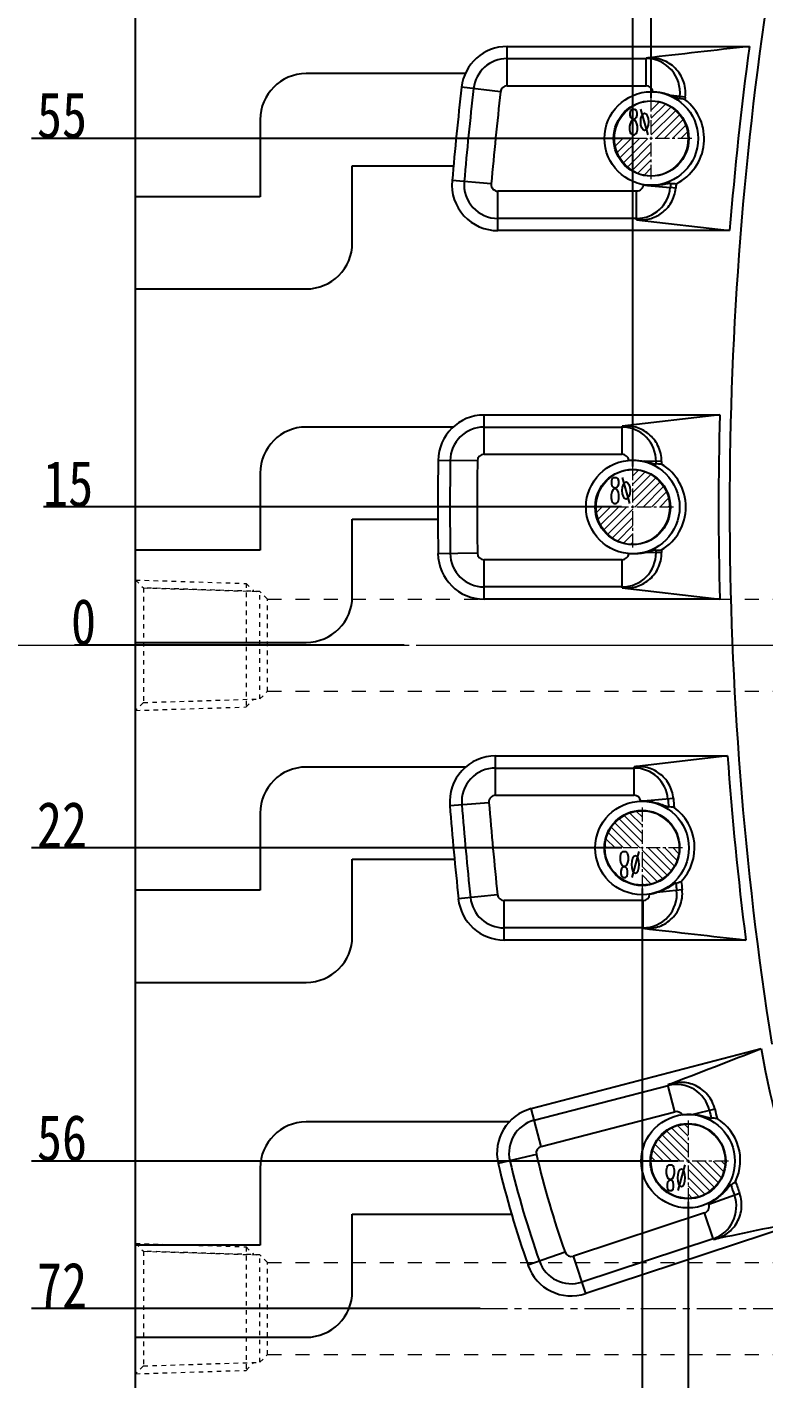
# Model space of a CAD drawing. Header units: millimetres. Extents: x 1937 to 4271, y -9032 to 1737.
# Drawn here: x 2479.3 to 2559.3, y -2496.1 to -2349.4 of the extents above; entities that cross this region are included whole.
import ezdxf
from ezdxf.enums import TextEntityAlignment as Align

# ---------------------------------------------------------------- set-up
doc = ezdxf.new("R2010")
doc.units = ezdxf.units.MM
doc.header["$LTSCALE"] = 16.335
doc.header["$PDMODE"] = 3
doc.header["$PDSIZE"] = 0.3125
doc.linetypes.add('CENTER', pattern=[0.6, 0.375, -0.075, 0.075, -0.075])
doc.linetypes.add('HIDDEN', pattern=[0.2, 0.1, -0.1])
doc.layers.get('0').update_dxf_attribs({"linetype": 'CONTINUOUS'})
doc.layers.get('Defpoints').update_dxf_attribs({"linetype": 'CONTINUOUS'})
for name, color, linetype, lineweight in [('center', 1, 'CENTER', 9), ('cool', 153, 'HIDDEN', 9), ('epin', 13, 'CONTINUOUS', 9)]:
    doc.layers.add(name, color=color, linetype=linetype, lineweight=lineweight)
doc.layers.add('dim', color=3, linetype='CONTINUOUS')
doc.styles.get("Standard").update_dxf_attribs({"font": 'txt', "width": 0.8})
doc.styles.add('TXT05', font='txt.shx', dxfattribs={"width": 0.5, "bigfont": 'gbcbig.shx'})
doc.dimstyles.new('副本 ISO-25-1', dxfattribs={"dimtxt": 10, "dimasz": 10, "dimexe": 0, "dimexo": 0, "dimgap": 0, "dimtad": 1, "dimtxsty": 'Standard', "dimcen": 0, "dimclrd": 6, "dimclre": 6, "dimclrt": 4, "dimazin": 0, "dimtfac": 1, "dimtofl": 0, "dimtmove": 0, "dimatfit": 3, "dimfxl": 0, "dimarcsym": 0})

# ---------------------------------------------------------------- blocks, each defined once
blk = doc.blocks.new('*D86')
at = {"color": 6, "lineweight": -2}
for p, q in [((2517.06, -2201.5), (2453.19, -2201.5)), ((2453.19, -2211.5), (2453.19, -2621.5)), ((2558.49, -2631.5), (2453.19, -2631.5))]:
    blk.add_line(p, q, dxfattribs=at)
at = {"color": 6}
for points in [[(2451.52, -2211.5), (2454.86, -2211.5), (2453.19, -2201.5)], [(2451.52, -2621.5), (2454.86, -2621.5), (2453.19, -2631.5)]]:
    blk.add_solid(points, dxfattribs=at)
at = {"layer": 'Defpoints', "color": 0}
for p in [(2517.06, -2201.5), (2453.19, -2631.5), (2558.49, -2631.5)]:
    blk.add_point(p, dxfattribs=at)
at = {"color": 4, "insert": (2448.19, -2439.88), "char_height": 10, "attachment_point": 5, "rotation": 90}
blk.add_mtext('430', dxfattribs=at)
blk = doc.blocks.new('cool_jt_f12')
at = {"layer": 'cool', "ltscale": 0.3}
for p, q in [((0, 7.0785), (0.856, 6.2225)), ((0, 7.0785), (12, 6.7035)), ((0.856, 6.2225), (0.856, -6.2225)), ((13.5, 5.827375), (0.856, 6.2225)), ((0.856, 6.2225), (13.5, 5.827375)), ((12, 6.7035), (12.856, 5.8475)), ((12, 6.7035), (12, -6.7035)), ((14.327375, 5), (13.5, 5.827375)), ((13.5, -5.827375), (13.5, 5.827375)), ((14.327375, -5), (14.327375, 5)), ((0.856, -6.2225), (13.5, -5.827375)), ((12, -6.7035), (12.856, -5.8475)), ((13.5, -5.827375), (14.327375, -5)), ((0.856, -6.2225), (0, -7.0785)), ((0, -7.0785), (12, -6.7035))]:
    blk.add_line(p, q, dxfattribs=at)
blk = doc.blocks.new('7')
at = {"layer": 'cool', "ltscale": 0.932966}
for p, q in [((72.6, -1087.21), (493.94, -1087.21)), ((72.6, -1097.21), (493.94, -1097.21))]:
    blk.add_line(p, q, dxfattribs=at)
at = {"layer": 'cool', "color": 1, "linetype": 'CENTER', "ltscale": 0.621977}
blk.add_line((58.27, -1092.21), (508.27, -1092.21), dxfattribs=at)
at = {"layer": 'cool', "ltscale": 0.932966}
blk.add_blockref('cool_jt_f12', (58.27, -1092.21), dxfattribs=at)
blk = doc.blocks.new('epin_ejp_8')
at = {"layer": 'epin'}
h = blk.add_hatch(dxfattribs=at)
h.set_pattern_fill('_ANSI31', color=123, scale=0.2, angle=90, style=0)
h.set_pattern_definition([(135, (-263.1036, 1313.3417), (-0.4490128, -0.4490128), [])])
h.paths.add_polyline_path([(0, 4, 0.414214), (-4, 0), (0, 0)])
h.paths.add_polyline_path([(4, 0), (0, 0), (0, -4, 0.414214)])
at = {"layer": 'epin', "color": 1, "linetype": 'CENTER', "ltscale": 0.248791}
for p, q in [((0, -4.4), (0, 4.4)), ((-4.4, 0), (4.4, 0))]:
    blk.add_line(p, q, dxfattribs=at)
at = {"layer": 'epin'}
blk.add_circle((0, 0), 4, dxfattribs=at)
at = {"layer": 'epin', "color": 6, "style": 'TXT05', "width": 0.5}
blk.add_text('%%c8', height=2.8, dxfattribs=at).set_placement((1.33, 1.8), align=Align.MIDDLE)
blk = doc.blocks.new('11')
at = {"layer": 'epin', "color": 4, "xscale": -1}
for p in [(2547.05, -887.21), (2545.05, -927.21, 0)]:
    blk.add_blockref('epin_ejp_8', p, dxfattribs=at)
at = {"layer": 'epin', "color": 4}
for p, rotation in [((2546.05, -964.21), 180.0000000000009), ((2551.05, -998.21), 180)]:
    blk.add_blockref('epin_ejp_8', p, dxfattribs=dict(at, rotation=rotation))
blk = doc.blocks.new('*D137')
at = {"layer": 'Defpoints', "color": 0}
for p in [(2486.4, -2416.5), (2520.22, -2416.5), (2716.05, -2416.5)]:
    blk.add_point(p, dxfattribs=at)
at = {"layer": 'dim', "color": 6, "lineweight": -2}
blk.add_line((2520.22, -2416.5), (2484.4, -2416.5), dxfattribs=at)
at = {"layer": 'dim', "color": 4, "insert": (2485.4, -2414), "char_height": 5, "attachment_point": 5}
blk.add_mtext('0', dxfattribs=at)
blk = doc.blocks.new('*D138')
at = {"layer": 'Defpoints', "color": 0}
for p in [(2486.4, -2401.5), (2543.83, -2401.5, 0), (2716.05, -2416.5)]:
    blk.add_point(p, dxfattribs=at)
at = {"layer": 'dim', "color": 6, "lineweight": -2}
blk.add_line((2543.83, -2401.5), (2481.06, -2401.5), dxfattribs=at)
at = {"layer": 'dim', "color": 4, "insert": (2483.73, -2399), "char_height": 5, "attachment_point": 5}
blk.add_mtext('15', dxfattribs=at)
blk = doc.blocks.new('*D123')
at = {"layer": 'Defpoints', "color": 0}
for p in [(2486.4, -2361.5), (2545.08, -2361.5), (2716.05, -2416.5)]:
    blk.add_point(p, dxfattribs=at)
at = {"layer": 'dim', "color": 6, "lineweight": -2}
blk.add_line((2545.08, -2361.5), (2479.73, -2361.5), dxfattribs=at)
at = {"layer": 'dim', "color": 4, "insert": (2483.06, -2359), "char_height": 5, "attachment_point": 5}
blk.add_mtext('55', dxfattribs=at)
blk = doc.blocks.new('*D124')
at = {"layer": 'Defpoints', "color": 0}
for p in [(2486.4, -2339.5), (2544.75, -2339.5), (2716.05, -2416.5)]:
    blk.add_point(p, dxfattribs=at)
at = {"layer": 'dim', "color": 6, "lineweight": -2}
blk.add_line((2544.75, -2339.5), (2479.73, -2339.5), dxfattribs=at)
at = {"layer": 'dim', "color": 4, "insert": (2483.06, -2337), "char_height": 5, "attachment_point": 5}
blk.add_mtext('77', dxfattribs=at)
blk = doc.blocks.new('*D125')
at = {"layer": 'Defpoints', "color": 0}
for p in [(2486.4, -2322.5), (2552.03, -2322.5), (2716.05, -2416.5)]:
    blk.add_point(p, dxfattribs=at)
at = {"layer": 'dim', "color": 6, "lineweight": -2}
blk.add_line((2552.03, -2322.5), (2479.73, -2322.5), dxfattribs=at)
at = {"layer": 'dim', "color": 4, "insert": (2483.06, -2320), "char_height": 5, "attachment_point": 5}
blk.add_mtext('94', dxfattribs=at)
blk = doc.blocks.new('*D126')
at = {"layer": 'Defpoints', "color": 0}
for p in [(2486.4, -2291.5), (2573.39, -2291.5), (2716.05, -2416.5)]:
    blk.add_point(p, dxfattribs=at)
at = {"layer": 'dim', "color": 6, "lineweight": -2}
blk.add_line((2573.39, -2291.5), (2477.06, -2291.5), dxfattribs=at)
at = {"layer": 'dim', "color": 4, "insert": (2481.73, -2289), "char_height": 5, "attachment_point": 5}
blk.add_mtext('125', dxfattribs=at)
blk = doc.blocks.new('*D127')
at = {"layer": 'Defpoints', "color": 0}
for p in [(2486.4, -2248.5), (2712.72, -2248.5), (2716.05, -2416.5)]:
    blk.add_point(p, dxfattribs=at)
at = {"layer": 'dim', "color": 6, "lineweight": -2}
blk.add_line((2712.72, -2248.5), (2477.06, -2248.5), dxfattribs=at)
at = {"layer": 'dim', "color": 4, "insert": (2481.73, -2246), "char_height": 5, "attachment_point": 5}
blk.add_mtext('168', dxfattribs=at)
blk = doc.blocks.new('*D128')
at = {"layer": 'Defpoints', "color": 0}
for p in [(2652.96, -2250.5), (2486.4, -2255.89), (2716.05, -2416.5)]:
    blk.add_point(p, dxfattribs=at)
at = {"layer": 'dim', "color": 6, "lineweight": -2}
for p, q in [((2494.4, -2250.5), (2490.4, -2255.89)), ((2652.96, -2250.5), (2494.4, -2250.5)), ((2490.4, -2255.89), (2477.06, -2255.89))]:
    blk.add_line(p, q, dxfattribs=at)
at = {"layer": 'dim', "color": 4, "insert": (2481.73, -2253.39), "char_height": 5, "attachment_point": 5}
blk.add_mtext('166', dxfattribs=at)
blk = doc.blocks.new('*D129')
at = {"layer": 'Defpoints', "color": 0}
for p in [(2486.4, -2226.5), (2544.83, -2226.5, 0), (2716.05, -2416.5)]:
    blk.add_point(p, dxfattribs=at)
at = {"layer": 'dim', "color": 6, "lineweight": -2}
blk.add_line((2544.83, -2226.5), (2477.73, -2226.5), dxfattribs=at)
at = {"layer": 'dim', "color": 4, "insert": (2482.06, -2224), "char_height": 5, "attachment_point": 5}
blk.add_mtext('190', dxfattribs=at)
blk = doc.blocks.new('*D130')
at = {"layer": 'Defpoints', "color": 0}
for p in [(2716.05, -2416.5), (2486.4, -2438.5), (2543.87, -2438.5)]:
    blk.add_point(p, dxfattribs=at)
at = {"layer": 'dim', "color": 6, "lineweight": -2}
blk.add_line((2543.87, -2438.5), (2479.73, -2438.5), dxfattribs=at)
at = {"layer": 'dim', "color": 4, "insert": (2483.06, -2436), "char_height": 5, "attachment_point": 5}
blk.add_mtext('22', dxfattribs=at)
blk = doc.blocks.new('*D131')
at = {"layer": 'Defpoints', "color": 0}
for p in [(2716.05, -2416.5), (2486.4, -2472.5), (2549.95, -2472.5)]:
    blk.add_point(p, dxfattribs=at)
at = {"layer": 'dim', "color": 6, "lineweight": -2}
blk.add_line((2549.95, -2472.5), (2479.73, -2472.5), dxfattribs=at)
at = {"layer": 'dim', "color": 4, "insert": (2483.06, -2470), "char_height": 5, "attachment_point": 5}
blk.add_mtext('56', dxfattribs=at)
blk = doc.blocks.new('*D132')
at = {"layer": 'Defpoints', "color": 0}
for p in [(2716.05, -2416.5), (2486.4, -2488.5), (2528.47, -2488.5)]:
    blk.add_point(p, dxfattribs=at)
at = {"layer": 'dim', "color": 6, "lineweight": -2}
blk.add_line((2528.47, -2488.5), (2479.73, -2488.5), dxfattribs=at)
at = {"layer": 'dim', "color": 4, "insert": (2483.06, -2486), "char_height": 5, "attachment_point": 5}
blk.add_mtext('72', dxfattribs=at)
blk = doc.blocks.new('*D147')
at = {"layer": 'Defpoints', "color": 0}
for p in [(2716.05, -2416.5), (2486.4, -2504.5), (2569.05, -2504.5)]:
    blk.add_point(p, dxfattribs=at)
at = {"layer": 'dim', "color": 6, "lineweight": -2}
blk.add_line((2569.05, -2504.5), (2479.73, -2504.5), dxfattribs=at)
at = {"layer": 'dim', "color": 4, "insert": (2483.06, -2502), "char_height": 5, "attachment_point": 5}
blk.add_mtext('88', dxfattribs=at)
blk = doc.blocks.new('*D148')
at = {"layer": 'Defpoints', "color": 0}
for p in [(2716.05, -2416.5), (2486.4, -2526.5), (2598.05, -2526.5)]:
    blk.add_point(p, dxfattribs=at)
at = {"layer": 'dim', "color": 6, "lineweight": -2}
blk.add_line((2598.05, -2526.5), (2479.06, -2526.5), dxfattribs=at)
at = {"layer": 'dim', "color": 4, "insert": (2482.73, -2524), "char_height": 5, "attachment_point": 5}
blk.add_mtext('110', dxfattribs=at)
blk = doc.blocks.new('*D149')
at = {"layer": 'Defpoints', "color": 0}
for p in [(2716.05, -2416.5), (2676.05, -2540), (2486.4, -2545.59)]:
    blk.add_point(p, dxfattribs=at)
at = {"layer": 'dim', "color": 6, "lineweight": -2}
for p, q in [((2494.4, -2540), (2490.4, -2545.59)), ((2676.05, -2540), (2494.4, -2540)), ((2490.4, -2545.59), (2471.06, -2545.59))]:
    blk.add_line(p, q, dxfattribs=at)
at = {"layer": 'dim', "color": 4, "insert": (2478.73, -2542.67), "char_height": 5, "attachment_point": 5}
blk.add_mtext('123,5', dxfattribs=at)
blk = doc.blocks.new('*D150')
at = {"layer": 'Defpoints', "color": 0}
for p in [(2716.05, -2416.5), (2486.4, -2537), (2640.47, -2537)]:
    blk.add_point(p, dxfattribs=at)
at = {"layer": 'dim', "color": 6, "lineweight": -2}
blk.add_line((2640.47, -2537), (2471.73, -2537), dxfattribs=at)
at = {"layer": 'dim', "color": 4, "insert": (2479.06, -2534.09), "char_height": 5, "attachment_point": 5}
blk.add_mtext('120,5', dxfattribs=at)
blk = doc.blocks.new('*D151')
at = {"layer": 'Defpoints', "color": 0}
for p in [(2716.05, -2416.5), (2486.4, -2566.5), (2520.22, -2566.5)]:
    blk.add_point(p, dxfattribs=at)
at = {"layer": 'dim', "color": 6, "lineweight": -2}
blk.add_line((2520.22, -2566.5), (2477.73, -2566.5), dxfattribs=at)
at = {"layer": 'dim', "color": 4, "insert": (2482.06, -2564), "char_height": 5, "attachment_point": 5}
blk.add_mtext('150', dxfattribs=at)
blk = doc.blocks.new('*D152')
at = {"layer": 'Defpoints', "color": 0}
for p in [(2716.05, -2416.5), (2486.4, -2606.5), (2532.25, -2606.5, 0)]:
    blk.add_point(p, dxfattribs=at)
at = {"layer": 'dim', "color": 6, "lineweight": -2}
blk.add_line((2532.25, -2606.5), (2477.73, -2606.5), dxfattribs=at)
at = {"layer": 'dim', "color": 4, "insert": (2482.06, -2604), "char_height": 5, "attachment_point": 5}
blk.add_mtext('190', dxfattribs=at)
blk = doc.blocks.new('*D153')
at = {"layer": 'Defpoints', "color": 0}
for p in [(2716.05, -2416.5), (2546.05, -2442.9), (2543.09, -2634.51)]:
    blk.add_point(p, dxfattribs=at)
at = {"layer": 'dim', "color": 6, "lineweight": -2}
for p, q in [((2546.05, -2442.9), (2546.05, -2626.51)), ((2546.05, -2626.51), (2543.09, -2630.51)), ((2543.09, -2630.51), (2543.09, -2643.17))]:
    blk.add_line(p, q, dxfattribs=at)
at = {"layer": 'dim', "color": 4, "insert": (2540.59, -2638.84), "char_height": 5, "attachment_point": 5, "rotation": 90}
blk.add_mtext('170', dxfattribs=at)
blk = doc.blocks.new('*D154')
at = {"layer": 'Defpoints', "color": 0}
for p in [(2716.05, -2416.5), (2551.05, -2476.9), (2551.05, -2634.51)]:
    blk.add_point(p, dxfattribs=at)
at = {"layer": 'dim', "color": 6, "lineweight": -2}
blk.add_line((2551.05, -2476.9), (2551.05, -2643.84), dxfattribs=at)
at = {"layer": 'dim', "color": 4, "insert": (2548.55, -2639.17), "char_height": 5, "attachment_point": 5, "rotation": 90}
blk.add_mtext('165', dxfattribs=at)
blk = doc.blocks.new('*D139')
at = {"layer": 'Defpoints', "color": 0}
for p in [(2716.05, -2416.5), (2541.05, -2606.5), (2534.69, -2634.51)]:
    blk.add_point(p, dxfattribs=at)
at = {"layer": 'dim', "color": 6, "lineweight": -2}
for p, q in [((2541.05, -2606.5), (2541.05, -2626.51)), ((2541.05, -2626.51), (2534.69, -2630.51)), ((2534.69, -2630.51), (2534.69, -2643.84))]:
    blk.add_line(p, q, dxfattribs=at)
at = {"layer": 'dim', "color": 4, "insert": (2532.19, -2639.17), "char_height": 5, "attachment_point": 5, "rotation": 90}
blk.add_mtext('175', dxfattribs=at)
blk = doc.blocks.new('*D143')
at = {"layer": 'Defpoints', "color": 0}
for p in [(2554.05, -2197.54), (2554.05, -2318.1), (2716.05, -2416.5)]:
    blk.add_point(p, dxfattribs=at)
at = {"layer": 'dim', "color": 6, "lineweight": -2}
blk.add_line((2554.05, -2318.1), (2554.05, -2188.21), dxfattribs=at)
at = {"layer": 'dim', "color": 4, "insert": (2551.55, -2192.88), "char_height": 5, "attachment_point": 5, "rotation": 90}
blk.add_mtext('162', dxfattribs=at)
blk = doc.blocks.new('*D144')
at = {"layer": 'Defpoints', "color": 0}
for p in [(2539.79, -2197.54), (2545.05, -2397.1, 0), (2716.05, -2416.5)]:
    blk.add_point(p, dxfattribs=at)
at = {"layer": 'dim', "color": 6, "lineweight": -2}
for p, q in [((2539.79, -2201.54), (2539.79, -2189.54)), ((2545.05, -2205.54), (2539.79, -2201.54)), ((2545.05, -2397.1), (2545.05, -2205.54))]:
    blk.add_line(p, q, dxfattribs=at)
at = {"layer": 'dim', "color": 4, "insert": (2537.29, -2193.54), "char_height": 5, "attachment_point": 5, "rotation": 90}
blk.add_mtext('171', dxfattribs=at)
blk = doc.blocks.new('*D145')
at = {"layer": 'Defpoints', "color": 0}
for p in [(2547.05, -2197.54), (2547.05, -2357.1), (2716.05, -2416.5)]:
    blk.add_point(p, dxfattribs=at)
at = {"layer": 'dim', "color": 6, "lineweight": -2}
blk.add_line((2547.05, -2357.1), (2547.05, -2188.21), dxfattribs=at)
at = {"layer": 'dim', "color": 4, "insert": (2544.55, -2192.88), "char_height": 5, "attachment_point": 5, "rotation": 90}
blk.add_mtext('169', dxfattribs=at)
blk = doc.blocks.new('*D146')
at = {"layer": 'Defpoints', "color": 0}
for p in [(2532.14, -2197.54), (2541.05, -2221.24, 0), (2716.05, -2416.5)]:
    blk.add_point(p, dxfattribs=at)
at = {"layer": 'dim', "color": 6, "lineweight": -2}
for p, q in [((2532.14, -2201.54), (2532.14, -2188.21)), ((2541.05, -2205.54), (2532.14, -2201.54)), ((2541.05, -2221.24), (2541.05, -2205.54))]:
    blk.add_line(p, q, dxfattribs=at)
at = {"layer": 'dim', "color": 4, "insert": (2529.64, -2192.88), "char_height": 5, "attachment_point": 5, "rotation": 90}
blk.add_mtext('175', dxfattribs=at)

msp = doc.modelspace()

# ---------------------------------------------------------------- linework, layer by layer
at = {"color": 7, "linetype": 'Continuous'}
for p, q in [((2491.045, -2580.503), (2491.045, -2227.503)), ((2531.395, -2355.784), (2531.395, -2351.503)), ((2531.395, -2351.503), (2557.708, -2351.503)), ((2531.395, -2352.83), (2546.495, -2352.83)), ((2546.495, -2355.784), (2546.495, -2352.779)), ((2526.85, -2354.463), (2509.583, -2354.463)), ((2530.68, -2356.423), (2526.444, -2355.943)), ((2531.395, -2355.784), (2546.495, -2355.784)), ((2550.741, -2357.003), (2549.203, -2356.822)), ((2504.583, -2359.463), (2504.583, -2367.832)), ((2514.583, -2372.832), (2514.583, -2364.463)), ((2514.583, -2364.463), (2525.554, -2364.463)), ((2529.674, -2366.441), (2525.41, -2366.066)), ((2546.655, -2366.596), (2549.11, -2366.837)), ((2549.708, -2366.892), (2549.11, -2366.837)), ((2504.583, -2367.832), (2491.045, -2367.832)), ((2530.391, -2371.503), (2530.391, -2367.223)), ((2545.451, -2367.223), (2530.391, -2367.223)), ((2545.451, -2370.319), (2545.451, -2367.223)), ((2545.451, -2370.177), (2530.391, -2370.177)), ((2545.451, -2370.319), (2555.561, -2371.503)), ((2555.561, -2371.503), (2530.391, -2371.503)), ((2491.045, -2377.832), (2509.583, -2377.832)), ((2528.889, -2395.784), (2528.889, -2391.503)), ((2528.889, -2391.503), (2554.492, -2391.503)), ((2554.492, -2391.503), (2543.891, -2392.734)), ((2525.53, -2392.824), (2509.583, -2392.824)), ((2528.889, -2392.83), (2543.891, -2392.83)), ((2543.891, -2395.784), (2543.891, -2392.734)), ((2528.889, -2395.784), (2543.891, -2395.784)), ((2528.17, -2396.494), (2523.907, -2396.441)), ((2548.165, -2396.559), (2546.347, -2396.535)), ((2504.583, -2397.824), (2504.583, -2406.193)), ((2514.583, -2411.193), (2514.583, -2402.824)), ((2514.583, -2402.824), (2523.86, -2402.824)), ((2504.583, -2406.193), (2491.045, -2406.193)), ((2548.165, -2406.448), (2546.347, -2406.472)), ((2528.17, -2406.512), (2523.89, -2406.566)), ((2528.889, -2411.503), (2528.889, -2407.223)), ((2543.891, -2407.223), (2528.889, -2407.223)), ((2543.891, -2410.273), (2543.891, -2407.223)), ((2543.891, -2410.177), (2528.889, -2410.177)), ((2543.891, -2410.273), (2554.492, -2411.503)), ((2554.492, -2411.503), (2528.889, -2411.503)), ((2491.045, -2416.193), (2509.583, -2416.193)), ((2526.887, -2429.729), (2509.583, -2429.729)), ((2530.139, -2432.784), (2530.139, -2428.503)), ((2530.139, -2428.503), (2555.332, -2428.503)), ((2530.139, -2429.83), (2545.189, -2429.83)), ((2555.332, -2428.503), (2545.189, -2429.691)), ((2545.189, -2432.784), (2545.189, -2429.691)), ((2530.139, -2432.784), (2545.189, -2432.784)), ((2525.173, -2433.902), (2529.422, -2433.561)), ((2549.45, -2433.148), (2546.22, -2433.418)), ((2504.583, -2434.729), (2504.583, -2443.098)), ((2514.583, -2448.098), (2514.583, -2439.729)), ((2514.583, -2439.729), (2525.665, -2439.729)), ((2504.583, -2443.098), (2491.045, -2443.098)), ((2550.404, -2443.037), (2547.657, -2443.339)), ((2530.352, -2443.579), (2526.095, -2444.028)), ((2531.067, -2448.503), (2531.067, -2444.223)), ((2546.154, -2444.223), (2531.067, -2444.223)), ((2546.154, -2447.231), (2546.154, -2444.223)), ((2546.154, -2447.177), (2531.067, -2447.177)), ((2557.316, -2448.503), (2531.067, -2448.503)), ((2491.045, -2453.098), (2509.583, -2453.098)), ((2534.014, -2466.782), (2558.997, -2460.289)), ((2534.347, -2468.066), (2548.869, -2464.291)), ((2549.612, -2467.151), (2548.848, -2464.211)), ((2535.091, -2470.925), (2534.014, -2466.782)), ((2535.091, -2470.925), (2549.612, -2467.151)), ((2553.956, -2466.875), (2551.596, -2467.426)), ((2531.607, -2468.245), (2509.583, -2468.245)), ((2534.572, -2471.787), (2530.424, -2472.771)), ((2504.583, -2473.245), (2504.583, -2481.615)), ((2556.642, -2475.995), (2553.294, -2477.193)), ((2514.583, -2486.615), (2514.583, -2478.245)), ((2514.583, -2478.245), (2531.857, -2478.245)), ((2552.842, -2478.118), (2538.593, -2482.817)), ((2553.794, -2481.003), (2552.842, -2478.118)), ((2564.448, -2478.798), (2539.934, -2486.883)), ((2553.768, -2480.924), (2539.518, -2485.623)), ((2504.583, -2481.615), (2491.045, -2481.615)), ((2537.689, -2482.374), (2533.654, -2483.801)), ((2539.934, -2486.883), (2538.593, -2482.817)), ((2491.045, -2491.615), (2509.583, -2491.615))]:
    msp.add_line(p, q, dxfattribs=at)
for centre, radius in [((2547.045, -2361.503), 5.08), ((2547.045, -2361.503), 4.084), ((2545.045, -2401.503), 5.08), ((2545.045, -2401.503), 4.084), ((2546.045, -2438.503), 5.08), ((2546.045, -2438.503), 4.084), ((2551.045, -2472.503), 5.08), ((2551.045, -2472.503), 4.084)]:
    msp.add_circle(centre, radius, dxfattribs=at)
for centre, radius, start, end in [((2929.132, -2401.503), 373.575, 171.02439, 188.97562), ((2531.395, -2356.503), 4.982, 90, 173.54634), ((2929.216, -2401.503), 374.858, 172.33482, 175.40969), ((2531.395, -2356.503), 3.674, 90, 173.54634), ((2546.495, -2356.503), 3.674, 353.29401, 90), ((2509.583, -2359.463), 5, 90, 180), ((2929.216, -2401.503), 405.34, 173.54634, 174.9847), ((2929.216, -2401.503), 404.031, 173.54634, 174.9847), ((2929.216, -2401.503), 401.077, 173.54634, 174.9847), ((2531.395, -2356.503), 0.719, 90, 173.54634), ((2546.495, -2356.503), 0.719, 6.77281, 90), ((2547.373, -2361.536), 5.422, 296.03821, 52.00376), ((2929.216, -2401.503), 381.684, 173.29401, 173.33104), ((2549.511, -2363.32), 6.173, 78.79661, 84.38295), ((2929.216, -2401.503), 381.082, 173.29401, 173.33378), ((2530.391, -2366.503), 5, 174.9847, 270), ((2530.391, -2366.503), 3.674, 174.9847, 270), ((2530.391, -2366.503), 0.719, 174.9847, 270), ((2545.451, -2366.503), 3.674, 270, 354.78895), ((2547.206, -2360.571), 6.034, 260.17504, 264.63553), ((2929.216, -2401.503), 381.684, 174.71872, 174.78895), ((2549.833, -2360.236), 6.173, 263.66681, 269.25315), ((2929.216, -2401.503), 381.082, 174.71597, 174.78895), ((2509.583, -2372.832), 5, 270, 0), ((2528.889, -2396.503), 4.982, 90, 179.28442), ((2929.216, -2401.503), 374.858, 178.47135, 181.52865), ((2509.583, -2397.824), 5, 90, 180), ((2528.889, -2396.503), 3.674, 90, 179.28442), ((2543.891, -2396.503), 3.674, 359.25657, 90), ((2528.889, -2396.503), 0.719, 90, 179.28442), ((2543.891, -2396.503), 0.719, 5.46976, 90), ((2929.216, -2401.503), 405.34, 179.28442, 180.71558), ((2929.216, -2401.503), 404.031, 179.28442, 180.71558), ((2929.216, -2401.503), 401.077, 179.28442, 180.71558), ((2929.216, -2401.503), 381.684, 179.25657, 179.29896), ((2547.715, -2403.074), 6.242, 85.89154, 91.41357), ((2929.216, -2401.503), 381.082, 179.25657, 179.29998), ((2545.373, -2401.501), 5.429, 300.90838, 59.09138), ((2543.891, -2406.503), 3.674, 270, 0.74343), ((2547.715, -2399.933), 6.242, 268.58643, 274.10846), ((2929.216, -2401.503), 381.684, 180.70104, 180.74343), ((2929.216, -2401.503), 381.082, 180.70002, 180.74343), ((2528.889, -2406.503), 5, 180.71558, 270), ((2528.889, -2406.503), 3.674, 180.71558, 270), ((2528.889, -2406.503), 0.719, 180.71558, 270), ((2543.891, -2406.503), 0.719, 270, 354.53024), ((2509.583, -2411.193), 5, 270, 0), ((2509.583, -2434.729), 5, 90, 180), ((2530.139, -2433.503), 4.982, 90, 184.58446), ((2530.139, -2433.503), 3.674, 90, 184.58446), ((2545.189, -2433.503), 3.674, 4.76331, 90), ((2929.216, -2401.503), 374.858, 184.13044, 187.20276), ((2530.139, -2433.503), 0.719, 90, 184.58446), ((2545.189, -2433.503), 0.719, 6.82683, 90), ((2929.216, -2401.503), 405.34, 184.58446, 186.02176), ((2929.216, -2401.503), 404.031, 184.58446, 186.02176), ((2929.216, -2401.503), 401.077, 184.58446, 186.02176), ((2546.07, -2439.392), 5.976, 88.55451, 91.57449), ((2929.216, -2401.503), 381.684, 184.76331, 184.89116), ((2548.591, -2439.571), 5.534, 80.20982, 86.56611), ((2929.216, -2401.503), 381.082, 184.76331, 184.90956), ((2546.372, -2438.473), 5.38, 316.99034, 54.04129), ((2546.154, -2443.503), 3.674, 270, 6.25708), ((2548.339, -2436.968), 5.534, 284.46496, 290.82125), ((2929.216, -2401.503), 381.684, 186.13991, 186.25708), ((2929.216, -2401.503), 381.082, 186.12151, 186.25708), ((2531.067, -2443.503), 5, 186.02176, 270), ((2531.067, -2443.503), 3.674, 186.02176, 270), ((2531.067, -2443.503), 0.719, 186.02176, 270), ((2546.154, -2443.503), 0.719, 270, 358.43336), ((2545.897, -2437.615), 5.988, 279.38363, 287.09699), ((2509.583, -2448.098), 5, 270, 0), ((2634.992, -2447.965), 76.988, 189.21116, 203.60922), ((2549.793, -2467.847), 3.674, 13.13543, 104.56935), ((2535.272, -2471.621), 4.982, 104.56935, 193.34533), ((2535.272, -2471.621), 3.674, 104.56935, 193.34533), ((2549.793, -2467.847), 0.719, 32.79679, 104.56935), ((2634.992, -2447.965), 83.814, 193.13543, 193.71547), ((2553.612, -2473.025), 5.188, 83.55305, 90.49274), ((2634.992, -2447.965), 83.213, 193.13544, 193.83969), ((2551.375, -2472.407), 5.342, 334.48509, 58.13955), ((2509.583, -2473.245), 5, 90, 180), ((2535.272, -2471.621), 0.719, 104.56935, 193.34533), ((2634.992, -2447.965), 106.162, 193.34533, 199.47501), ((2634.992, -2447.965), 103.207, 193.34533, 199.47501), ((2634.992, -2447.965), 107.47, 193.34533, 199.47501), ((2552.946, -2470.707), 5.156, 302.07397, 309.05661), ((2634.992, -2447.965), 83.814, 198.87271, 199.68491), ((2634.992, -2447.965), 83.213, 198.74853, 199.68493), ((2552.617, -2477.435), 3.674, 288.25099, 19.68491), ((2552.617, -2477.435), 0.719, 288.25099, 19.68491), ((2634.992, -2447.965), 86.769, 199.60963, 199.68491), ((2538.368, -2482.134), 0.719, 199.47501, 288.25099), ((2538.368, -2482.134), 5, 199.47501, 288.25099), ((2538.368, -2482.134), 3.674, 199.47501, 288.25099), ((2509.583, -2486.615), 5, 270, 0)]:
    msp.add_arc(centre, radius, start, end, dxfattribs=at)
for points in [[(2557.708, -2351.503), (2553.97, -2351.928), (2550.232, -2352.353), (2546.495, -2352.779)], [(2546.154, -2447.231), (2549.875, -2447.656), (2553.595, -2448.08), (2557.316, -2448.503)], [(2548.848, -2464.211), (2552.231, -2462.902), (2555.614, -2461.595), (2558.997, -2460.289)], [(2564.448, -2478.798), (2560.897, -2479.534), (2557.345, -2480.269), (2553.794, -2481.003)]]:
    msp.add_open_spline(points, degree=3, dxfattribs=at)
for points, knots in [([(2550.741, -2357.003), (2550.813, -2356.385), (2550.647, -2355.134), (2549.606, -2353.661), (2548.126, -2352.822), (2547.022, -2352.719), (2546.495, -2352.779)], [0, 0, 0, 0, 0.2736708, 0.5283454, 0.7666854, 1, 1, 1, 1]), ([(2547.209, -2356.419), (2547.394, -2356.425), (2548.072, -2356.478), (2548.739, -2356.65), (2549.203, -2356.822)], [0, 0, 0, 0, 0.271819, 1, 1, 1, 1]), ([(2549.203, -2356.822), (2549.312, -2356.862), (2549.509, -2356.941), (2549.77, -2357.054), (2549.963, -2357.133), (2550.072, -2357.173), (2550.115, -2357.177)], [0, 0, 0, 0, 0.3565955, 0.6501545, 0.8678187, 1, 1, 1, 1]), ([(2546.185, -2366.52), (2546.183, -2366.612), (2546.13, -2366.797), (2545.967, -2367.027), (2545.731, -2367.187), (2545.544, -2367.223), (2545.451, -2367.223)], [0, 0, 0, 0, 0.2493336, 0.5015473, 0.7502395, 1, 1, 1, 1]), ([(2549.152, -2366.371), (2549.113, -2366.367), (2549.01, -2366.381), (2548.825, -2366.414), (2548.576, -2366.465), (2548.139, -2366.544), (2547.488, -2366.616), (2546.936, -2366.606), (2546.642, -2366.578)], [0, 0, 0, 0, 0.0466995, 0.1222905, 0.2238515, 0.3477391, 0.6490648, 1, 1, 1, 1]), ([(2545.451, -2370.319), (2545.915, -2370.373), (2546.889, -2370.31), (2548.249, -2369.671), (2549.321, -2368.493), (2549.659, -2367.439), (2549.708, -2366.892)], [0, 0, 0, 0, 0.2316973, 0.4716194, 0.7277588, 1, 1, 1, 1]), ([(2548.165, -2396.559), (2548.173, -2395.973), (2547.913, -2394.817), (2546.848, -2393.493), (2545.425, -2392.758), (2544.386, -2392.676), (2543.891, -2392.734)], [0, 0, 0, 0, 0.2730665, 0.5285623, 0.767665, 1, 1, 1, 1]), ([(2544.607, -2396.435), (2544.761, -2396.422), (2545.343, -2396.394), (2545.928, -2396.452), (2546.347, -2396.535)], [0, 0, 0, 0, 0.2655512, 1, 1, 1, 1]), ([(2546.347, -2396.535), (2546.494, -2396.564), (2546.76, -2396.626), (2547.11, -2396.726), (2547.365, -2396.798), (2547.507, -2396.835), (2547.561, -2396.833)], [0, 0, 0, 0, 0.3585417, 0.6540114, 0.8719201, 1, 1, 1, 1]), ([(2543.891, -2410.273), (2544.386, -2410.33), (2545.425, -2410.249), (2546.848, -2409.514), (2547.913, -2408.19), (2548.173, -2407.034), (2548.165, -2406.448)], [0, 0, 0, 0, 0.2323406, 0.4714486, 0.726942, 1, 1, 1, 1]), ([(2547.561, -2406.173), (2547.507, -2406.172), (2547.365, -2406.209), (2547.11, -2406.281), (2546.76, -2406.381), (2546.494, -2406.443), (2546.347, -2406.472)], [0, 0, 0, 0, 0.1280596, 0.3459527, 0.6414412, 1, 1, 1, 1]), ([(2546.347, -2406.472), (2546.217, -2406.497), (2545.642, -2406.594), (2545.054, -2406.611), (2544.607, -2406.572)], [0, 0, 0, 0, 0.229345, 1, 1, 1, 1]), ([(2549.45, -2433.148), (2549.404, -2432.598), (2549.071, -2431.536), (2548, -2430.348), (2546.635, -2429.702), (2545.656, -2429.637), (2545.189, -2429.691)], [0, 0, 0, 0, 0.2722741, 0.5283773, 0.7682557, 1, 1, 1, 1]), ([(2546.22, -2433.418), (2546.539, -2433.426), (2547.135, -2433.489), (2547.829, -2433.667), (2548.295, -2433.828), (2548.564, -2433.932), (2548.765, -2434.006), (2548.878, -2434.044), (2548.922, -2434.047)], [0, 0, 0, 0, 0.3426683, 0.6425413, 0.7685866, 0.8734704, 0.9523169, 1, 1, 1, 1]), ([(2546.154, -2447.231), (2546.679, -2447.291), (2547.778, -2447.19), (2549.254, -2446.359), (2550.298, -2444.898), (2550.471, -2443.653), (2550.404, -2443.037)], [0, 0, 0, 0, 0.2332353, 0.4716345, 0.7263742, 1, 1, 1, 1]), ([(2549.722, -2442.327), (2549.686, -2442.336), (2549.599, -2442.383), (2549.448, -2442.473), (2549.249, -2442.599), (2548.903, -2442.808), (2548.377, -2443.083), (2547.912, -2443.26), (2547.657, -2443.339)], [0, 0, 0, 0, 0.0484011, 0.1262823, 0.2296067, 0.3541672, 0.6528008, 1, 1, 1, 1]), ([(2553.956, -2466.875), (2553.822, -2466.3), (2553.286, -2465.235), (2551.92, -2464.209), (2550.351, -2463.848), (2549.317, -2464.029), (2548.848, -2464.211)], [0, 0, 0, 0, 0.2734654, 0.5283965, 0.7670894, 1, 1, 1, 1]), ([(2550.398, -2467.457), (2550.499, -2467.444), (2550.897, -2467.404), (2551.299, -2467.404), (2551.596, -2467.426)], [0, 0, 0, 0, 0.2555302, 1, 1, 1, 1]), ([(2551.596, -2467.426), (2551.827, -2467.443), (2552.257, -2467.5), (2552.759, -2467.619), (2553.099, -2467.717), (2553.297, -2467.776), (2553.448, -2467.818), (2553.534, -2467.838), (2553.568, -2467.837)], [0, 0, 0, 0, 0.344894, 0.6423077, 0.7666201, 0.8705472, 0.9498773, 1, 1, 1, 1]), ([(2555.684, -2475.076), (2555.64, -2475.103), (2555.547, -2475.209), (2555.382, -2475.397), (2555.162, -2475.651), (2554.884, -2475.94), (2554.551, -2476.246), (2554.024, -2476.663), (2553.575, -2476.931), (2553.256, -2477.085)], [0, 0, 0, 0, 0.0486251, 0.1303341, 0.2380918, 0.3657148, 0.5090752, 0.6649438, 1, 1, 1, 1]), ([(2553.794, -2481.003), (2554.286, -2480.901), (2555.253, -2480.494), (2556.376, -2479.339), (2556.968, -2477.737), (2556.841, -2476.551), (2556.642, -2475.995)], [0, 0, 0, 0, 0.232916, 0.471614, 0.726543, 1, 1, 1, 1])]:
    msp.add_open_spline(points, degree=3, knots=knots, dxfattribs=at)
at = {"layer": 'center', "color": 1, "linetype": 'CENTER', "ltscale": 2.674503}
msp.add_line((2471.045, -2416.503), (2961.045, -2416.503), dxfattribs=at)

# ---------------------------------------------------------------- block references
for name, p in [('11', (0, -1474.293)), ('7', (2432.778, -1324.293)), ('7', (2432.778, -1396.293))]:
    msp.add_blockref(name, p)

# ---------------------------------------------------------------- dimensions: what is measured, and where the dimension line sits
dim = msp.add_linear_dim(base=(2453.189, -2631.503), p1=(2517.055, -2201.503), p2=(2558.493, -2631.503), angle=90, dimstyle='副本 ISO-25-1', override={"dimfxl": 1.25, "dimarcsym": 1})
dim.commit()
dim.dimension.update_dxf_attribs({"geometry": '*D86', "text_midpoint": (2453.189, -2439.876), "dimtype": 160})
at = {"layer": 'dim'}
for feature_location, offset, dtype, origin, picture, middle in [((2541.045, -2221.235, 0), (-8.902, 23.693), 1, (2716.045, -2416.503), '*D146', (2529.643, -2192.876)), ((2547.045, -2357.103), (0, 159.561), 1, (2716.045, -2416.503), '*D145', (2544.545, -2192.876)), ((2554.045, -2318.103), (0, 120.561), 1, (2716.045, -2416.503), '*D143', (2551.545, -2192.876)), ((2545.045, -2397.103, 0), (-5.258, 199.561), 1, (2716.045, -2416.503), '*D144', (2537.287, -2193.542)), ((2544.829, -2226.503, 0), (-58.433, 0), 0, (2716.045, -2416.503), '*D129', (2482.063, -2224.003)), ((2712.721, -2248.503), (-226.325, 0), 0, (2716.045, -2416.503), '*D127', (2481.729, -2246.003)), ((2652.959, -2250.503), (-166.563, -5.387), 0, (2716.045, -2416.503), '*D128', (2481.729, -2253.39)), ((2573.393, -2291.503), (-86.997, 0), 0, (2716.045, -2416.503), '*D126', (2481.729, -2289.003)), ((2552.026, -2322.503), (-65.63, 0), 0, (2716.045, -2416.503), '*D125', (2483.063, -2320.003)), ((2544.753, -2339.503), (-58.357, 0), 0, (2716.045, -2416.503), '*D124', (2483.063, -2337.003)), ((2545.079, -2361.503), (-58.683, 0), 0, (2716.045, -2416.503), '*D123', (2483.063, -2359.003)), ((2543.825, -2401.503, 0), (-57.429, 0), 0, (2716.045, -2416.503), '*D138', (2483.729, -2399.003)), ((2520.220534, -2416.5034285), (-33.8244295, 0), 0, (2716.0450935, -2416.5034283), '*D137', (2485.3961045, -2414.0034285)), ((2676.045, -2540.003), (-189.649, -5.587), 0, (2716.045, -2416.503), '*D149', (2478.729, -2542.674)), ((2640.466, -2537.003), (-154.07, 0), 0, (2716.045, -2416.503), '*D150', (2479.063, -2534.087)), ((2520.221, -2566.503), (-33.824, 0), 0, (2716.045, -2416.503), '*D151', (2482.063, -2564.003)), ((2532.245, -2606.503, 0), (-45.849, 0), 0, (2716.045, -2416.503), '*D152', (2482.063, -2604.003)), ((2598.045, -2526.503), (-111.649, 0), 0, (2716.045, -2416.503), '*D148', (2482.729, -2524.003)), ((2543.872, -2438.503), (-57.476, 0), 0, (2716.045, -2416.503), '*D130', (2483.063, -2436.003)), ((2549.949, -2472.503), (-63.553, 0), 0, (2716.045, -2416.503), '*D131', (2483.063, -2470.003)), ((2528.469, -2488.503), (-42.073, 0), 0, (2716.045, -2416.503), '*D132', (2483.063, -2486.003)), ((2569.045, -2504.503), (-82.649, 0), 0, (2716.045, -2416.503), '*D147', (2483.063, -2502.003)), ((2541.045, -2606.503), (-6.36, -28.003), 1, (2716.045, -2416.503), '*D139', (2532.185, -2639.174)), ((2546.045, -2442.903), (-2.953, -191.603), 1, (2716.045, -2416.503), '*D153', (2540.592, -2638.84)), ((2551.045, -2476.903), (0, -157.603), 1, (2716.045, -2416.503), '*D154', (2548.545, -2639.174))]:
    dim = msp.add_ordinate_dim(feature_location=feature_location, offset=offset, dtype=dtype, origin=origin, dimstyle='副本 ISO-25-1', override={"dimtxt": 5, "dimasz": 2, "dimfxl": 1.25, "dimarcsym": 1}, dxfattribs=at)
    dim.commit()
    dim.dimension.update_dxf_attribs({"geometry": picture, "text_midpoint": middle})

doc.saveas('drawing.dxf')
